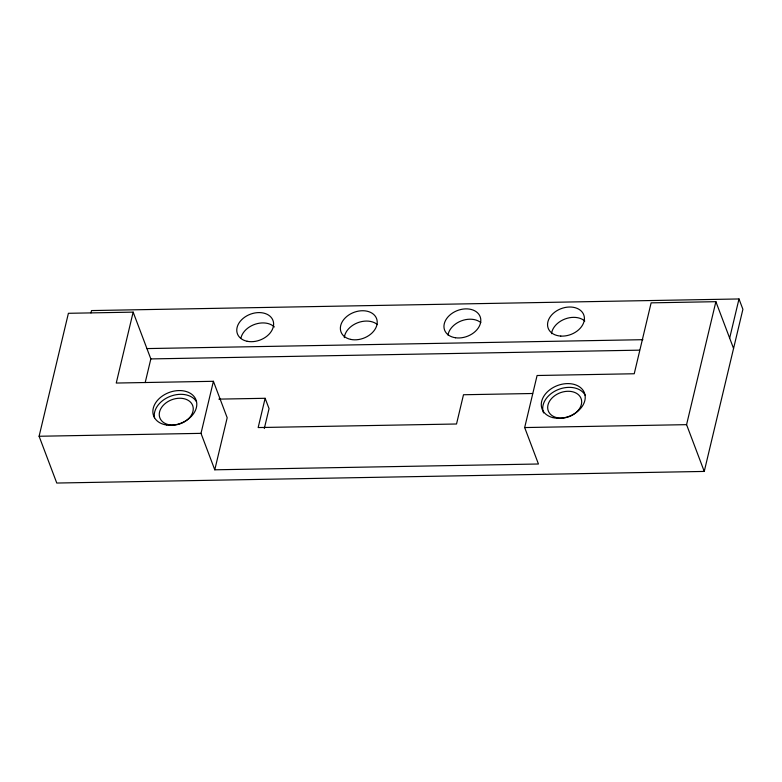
<?xml version="1.0" encoding="UTF-8"?>
<svg xmlns="http://www.w3.org/2000/svg" width="782" height="782" viewBox="0 0 782 782"><rect width="100%" height="100%" fill="white"/><g stroke="black" fill="none" stroke-linecap="round" stroke-linejoin="round"><path stroke-width="1.17" d="M90.956 312.937L91.523 310.571L739 298.959L742.9 309.291L704.25 471.429L56.773 483.041L39.1 436.258L68.405 313.299L133.155 312.135L150.838 358.918L145.198 382.574M133.155 312.135L116.254 383.043L213.408 381.303L227.181 417.754L214.776 469.806L538.446 464L524.673 427.558L537.087 375.507L634.231 373.757L651.132 302.849L715.882 301.686L733.565 348.469M214.776 469.806L201.003 433.355L213.408 381.303M218.852 399.123L265.137 398.292L258.168 427.558L456.522 424L463.491 394.744L532.659 393.502M264.306 428.526L269.047 408.624L265.137 398.292M704.25 471.429L686.576 424.655L715.882 301.686M729.655 338.137L739 298.959M146.928 348.586L642.921 339.691M150.838 358.918L639.49 350.16M39.1 436.258L201.003 433.355M524.673 427.558L686.576 424.655M154.513 417.803A22.658 16.461 -20.7 0 1 170.163 396.376A22.658 16.461 -20.7 0 1 196.39 401.537M543.568 412.925A22.658 16.461 -20.7 0 1 557.879 389.7A22.658 16.461 -20.7 0 1 585.337 395.506M551.525 333.679A19.003 13.802 -20.7 0 1 564.966 319.007A19.003 13.802 -20.7 0 1 584.78 321.04M447.998 335.087A19.003 13.802 -20.7 0 1 461.331 320.874A19.003 13.802 -20.7 0 1 480.793 322.565M344.315 337.638A19.003 13.802 -20.7 0 1 357.472 322.839A19.003 13.802 -20.7 0 1 377.393 324.589M241.003 337.795A19.003 13.802 -20.7 0 1 255.382 324.149A19.003 13.802 -20.7 0 1 274.355 326.954M166.801 425.037A22.658 16.461 -20.7 0 0 196.556 401.772A22.658 16.461 -20.7 0 0 161.121 396.924A22.658 16.461 -20.7 0 0 166.801 425.037M552.649 417.568A22.658 16.461 -20.7 0 0 585.229 396.963A22.658 16.461 -20.7 0 0 551.887 388.312A22.658 16.461 -20.7 0 0 552.649 417.568M557.253 417.754A17.536 12.747 -20.7 0 0 581.642 400.941A17.536 12.747 -20.7 0 0 555.122 395.418A17.536 12.747 -20.7 0 0 557.253 417.754M169.655 424.87A17.536 12.747 -20.7 0 0 193.125 407.217A17.536 12.747 -20.7 0 0 165.96 402.916A17.536 12.747 -20.7 0 0 169.655 424.87M560.782 336.084A19.003 13.802 -20.7 0 0 583.9 315.244A19.003 13.802 -20.7 0 0 553.265 313.377A19.003 13.802 -20.7 0 0 560.782 336.084M455.515 337.765A19.003 13.802 -20.7 0 0 480.637 318.391A19.003 13.802 -20.7 0 0 451.009 314.11A19.003 13.802 -20.7 0 0 455.515 337.765M350.532 339.368A19.003 13.802 -20.7 0 0 377.188 321.392A19.003 13.802 -20.7 0 0 348.655 315.078A19.003 13.802 -20.7 0 0 350.532 339.368M247.161 341.275A19.003 13.802 -20.7 0 0 273.583 323.054A19.003 13.802 -20.7 0 0 244.844 317.081A19.003 13.802 -20.7 0 0 247.161 341.275"/></g></svg>
